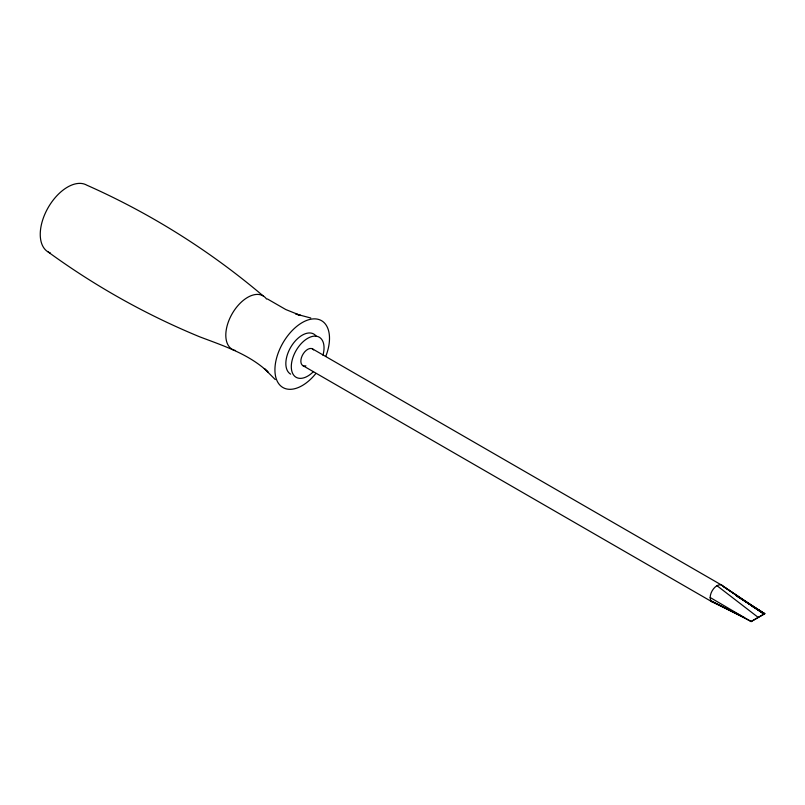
<?xml version="1.0" encoding="UTF-8"?>
<svg xmlns="http://www.w3.org/2000/svg" width="805" height="805" viewBox="0 0 805 805"><rect width="100%" height="100%" fill="white"/><g stroke="black" fill="none" stroke-linecap="round" stroke-linejoin="round"><path stroke-width="1.21" d="M751.105 621.561L764.75 613.692L751.105 621.561L710.171 597.501M310.8 318.015L295.858 314.02L300.627 315.5L285.795 309.543L267.401 298.947M744.273 617.495L712.173 601.919L302.851 365.601M740.952 615.755L711.087 600.912L751.337 621.54M312.501 348.887L721.823 585.205L763.834 614.004L722.9 586.211A9.65 5.575 -60 0 0 712.173 590.779A9.65 5.575 -60 0 0 713.582 602.351M751.82 606.085L764.75 613.692L736.253 595.71L764.519 613.712L722.9 586.211M48.24 252.025C95.111 286.157 146.027 314.695 199.63 336.792C223.589 345.888 248.936 354.019 268.005 372.011L264.332 368.62L275.27 379.568M716.993 585.688L757.928 617.194M263.074 295.848C209.994 250.808 150.485 213.385 86.829 185.18A38.59 22.278 -60 0 0 47.264 209.22A38.59 22.278 -60 0 0 50.363 253.001M313.537 371.507A23.154 13.373 -60 0 1 291.42 368.932A23.154 13.373 -60 0 1 309.663 337.325A23.154 13.373 -60 0 1 322.956 355.186M315.862 373.5A38.59 22.278 -60 0 1 275.34 375.08A38.59 22.278 -60 0 1 306.957 320.32A38.59 22.278 -60 0 1 325.844 356.202M290.635 374.144A23.154 13.373 -60 0 1 292.245 344.842A23.154 13.373 -60 0 1 316.395 336.45M235.513 350.547A30.872 17.821 -60 0 1 232.715 312.803A30.872 17.821 -60 0 1 266.546 299.058M305.91 365.873A9.65 5.575 -60 0 1 302.257 355.569A9.65 5.575 -60 0 1 313.578 349.893"/></g></svg>
